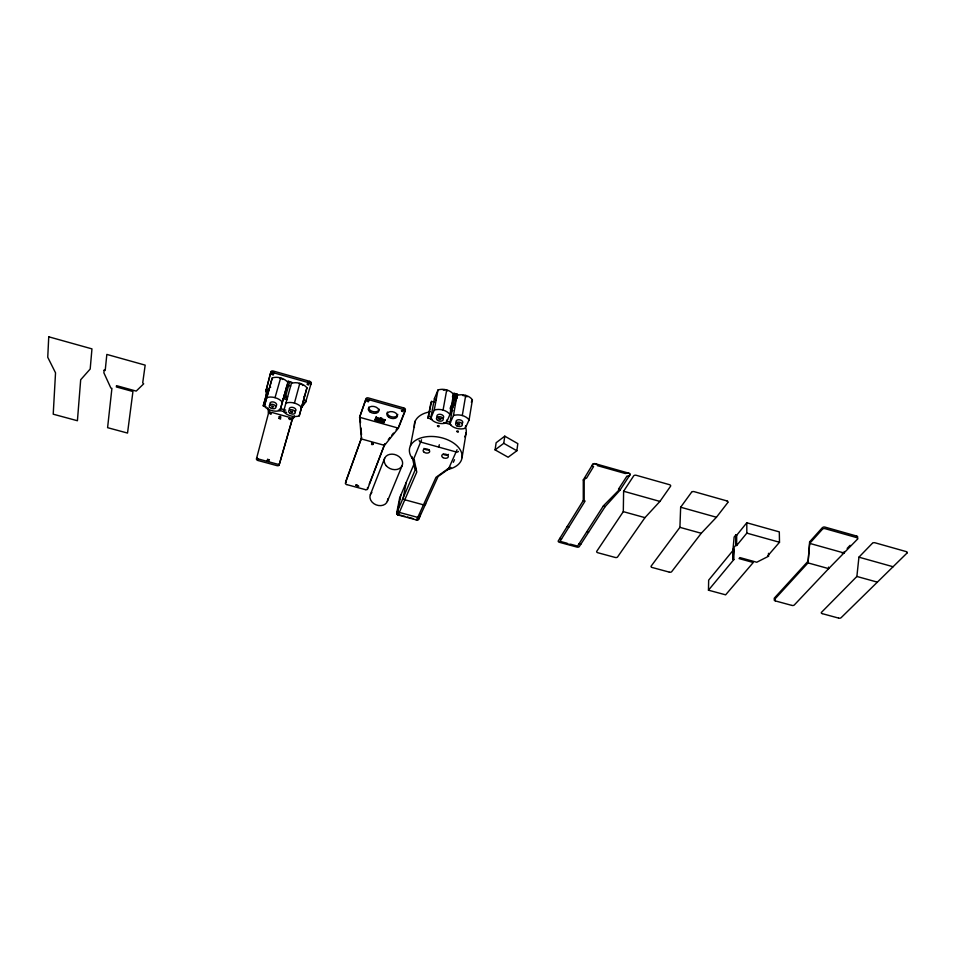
<?xml version="1.0" encoding="UTF-8"?>
<svg xmlns="http://www.w3.org/2000/svg" width="955" height="955" viewBox="0 0 955 955"><rect width="100%" height="100%" fill="white"/><g stroke="black" fill="none" stroke-linecap="round" stroke-linejoin="round"><path stroke-width="1.43" d="M584.185 500.778L584.197 480.198L585.534 478.001L586.454 478.264L593.568 466.577A2.495 1.552 4.9 0 1 592.601 464.584A2.495 1.552 4.9 0 1 595.526 463.855A2.495 1.552 4.9 0 1 597.364 465.622L625.394 473.549A2.495 1.54 3.8 0 1 628.545 473.191A2.495 1.54 3.8 0 1 629.787 475.089A2.495 1.54 3.8 0 1 627.017 476.02L618.482 489.163L619.401 489.426L619.055 489.963L603.488 505.744L577.572 546.093L570.577 544.195A2.328 1.337 5.8 0 1 567.067 543.24L560.048 541.342L585.105 501.029L583.278 500.527L558.293 540.864A1.862 1.074 6.1 0 0 559.439 542.321L576.951 547.072A1.862 1.074 5.6 0 0 579.315 546.57L605.16 506.604L619.962 490.225L629.978 474.838A1.994 1.23 3.8 0 0 628.844 473.202L595.299 463.712A1.994 1.242 4.9 0 0 592.745 464.321L583.278 479.947L583.278 500.527M735.792 535.003L734.132 537.056L733.022 549.113L733.906 549.364L733.846 559.582L732.963 559.344L734.073 547.334L735.744 545.293L735.792 535.003L736.687 535.254L746.798 522.767L779.304 531.887L779.507 542.261L767.629 556.001L768.524 556.252L768.489 553.315M735.744 545.293L736.639 545.544L736.687 535.254M732.963 559.344L733.022 549.113M623.305 511.641L623.615 491.24L633.678 475.888A1.994 1.23 3.5 0 1 636.257 475.292L669.455 484.674A1.994 1.218 2.5 0 1 670.529 486.298L659.929 501.423L644.959 517.646L617.575 556.956A1.862 1.062 4.5 0 1 615.175 557.445L597.842 552.742A1.862 1.062 5 0 1 596.756 551.31L623.305 511.641L644.959 517.646M768.524 556.252L756.754 562.244L739.886 557.589L739.051 558.58L753.256 562.495L725.633 594.834L708.467 590.19L708.658 580.151L733.906 549.364M398.032 515.33L398.104 514.53A1.922 1.11 10.9 0 1 396.707 513.002L399.703 497.794L414.1 463.903M652.11 567.473A1.85 1.039 3.5 0 1 651.167 566.088L679.912 527.351L680.652 507.224L691.551 492.243M775.197 600.874A1.85 0.991 0.6 0 1 774.421 599.561L808.002 562.901L809.649 541.831L822.362 527.649M822.207 613.635A1.85 0.979 -0.4 0 1 821.491 612.334L856.874 576.462L858.927 557.171L872.345 543.311M516.858 450.772L517.813 443.621L504.777 436.16L496.134 442.75L495.096 449.877L508.132 457.242L516.858 450.772L503.763 443.323L495.096 449.877M503.763 443.323L504.777 436.16M454.174 404.98A10.648 6.924 9.8 0 1 453.279 403.881L449.757 423.936A10.78 6.888 9.8 0 0 465.252 428.306L465.67 425.775M462.053 457.636L466.183 432.615M465.252 428.306L469.084 419.973L472.403 399.835A10.648 6.924 9.8 0 0 456.979 395.418L457.481 394.284L453.983 393.281L452.443 396.838M462.292 415.521L465.706 395.382M449.757 423.936L453.47 415.532L456.729 396.886M453.732 397.734L455.487 393.711L454.795 397.614L450.115 408.322L452.097 408.895L456.8 398.187L457.481 394.284M452.801 398.331L453.983 393.281M452.097 408.895L452.563 406.293M455.977 393.854L455.296 397.757L450.617 408.465M416.487 519.484L416.44 520.296L435.993 477.333L448.886 468.105L457.051 449.721M446.248 422.946L449.936 414.542L453.494 394.427A10.672 6.96 10.6 0 0 437.999 389.986L434.441 398.51L430.681 418.541A10.803 6.912 10.5 0 0 446.248 422.946L446.773 420.009M443.072 410.065L446.713 389.938M419.293 516.189L418.779 518.947A1.91 1.54 24 0 1 416.667 519.998L398.247 515.032A1.922 1.552 22.8 0 1 396.707 513.002L415.055 470.17L412.476 457.899M420.463 513.599L419.949 516.38A1.922 1.552 24 0 1 417.836 517.419L399.369 512.441A1.922 1.552 22.9 0 1 397.817 510.4L400.814 495.179M430.681 418.541L434.25 410.089L437.999 389.986M432.293 419.329L427.983 418.111L430.8 403.285L431.576 401.41L434.346 402.198M427.983 418.111L431.576 401.41M406.245 482.406L403.261 497.722A1.946 1.564 23 0 0 404.825 499.775L423.531 504.849A1.946 1.552 24.1 0 0 425.667 503.81M410.411 445.878L415.318 420.94M384.256 421.071L375.518 418.624L375.184 420.152L383.922 422.599L384.746 419.77M383.922 422.599L384.877 419.746L376.127 417.287L375.351 419.388L384.089 421.835L384.877 419.746M375.184 420.152L376.294 416.523M361.742 437.402L345.412 483.051A1.922 1.134 12.6 0 0 346.796 484.603M365.992 398.629L359.605 417.275L361.384 438.942L384.519 445.364L398.414 428.15L404.992 411.474M439.324 444.767L438.608 447.071M421.525 439.801L413.921 458.424L416.786 472.045L398.092 515.33M266.576 396.6L265.944 391.025L270.48 373.286M270.922 371.758L265.944 391.025M263.246 405.851L267.961 389.425L263.246 405.851L265.991 406.615M284.471 394.678L280.042 410.543A10.839 6.673 16 0 1 264.32 406.173L272.223 377.965A10.708 6.721 16.2 0 1 287.861 382.382L288.171 381.236L291.705 382.227L283.575 411.533A10.78 6.661 15.4 0 0 299.225 415.879L306.949 387.766A10.66 6.697 15.6 0 0 291.382 383.373M268.248 392.589L272.223 377.965M256.477 458.746L268.928 411.629L268.618 408.883M301.41 407.666L305.636 402.151L306.042 400.634L303.583 399.942M299.225 415.879L306.949 387.766M279.099 465.061L292.576 418.195L294.247 416.01M294.438 403.094L299.822 383.325M280.042 410.543L288.171 381.236M285.664 396.218L289.687 381.666M275.028 397.662L280.651 377.905M311.211 383.17L305.636 402.151M264.32 406.173L266.827 397.507M267.185 396.265L267.889 393.818M365.646 400.169L359.605 417.275L398.414 428.15M361.384 438.369L345.758 481.547A1.922 1.134 12.6 0 0 346.223 482.633M369.275 484.054L372.701 475.196M373.393 473.405L384.853 443.824L367.591 489.056A1.97 1.158 12.1 0 1 365.431 489.688M370.373 494.63L384.614 458.34M398.724 426.622L405.302 409.934M387.348 501.399L402.222 465.407M471.304 402.234L472.403 399.835M453.339 462.28L454.508 459.725M300.98 407.248L306.042 400.634M292.17 419.723L294.677 416.44M727.734 502.64L716.441 517.252L701.257 533.272L671.711 571.639A1.898 1.062 3 0 1 669.36 572.176M388.303 439.539L390.034 437.402M391.765 435.253L393.496 433.093M396.11 429.857L397.853 427.697M736.639 545.544L746.822 533.129L746.798 522.767M708.467 590.19L733.846 559.582M822.434 529.213L809.709 543.383L808.002 562.901L828.654 568.631L857.53 539.121M807.942 561.349L774.398 598.033A1.85 1.003 0.5 0 0 775.018 599.31M850.117 545.305L847.157 548.433M842.262 553.482L843.241 552.503M906.952 553.124L841.152 617.658A1.898 0.991 -0.7 0 1 838.705 618.136M449.817 468.129L438.082 476.509L418.779 518.947A1.91 1.11 10.3 0 1 416.822 519.556M369.119 400.24L367.341 399.656M307.999 382.191L307.988 383.253M448.969 468.953L448.002 469.347M372.904 443.275L371.602 442.69M273.703 373.56C275.971 372.844 271.411 370.97 272.664 373.238M308.931 383.516L309.396 382.513M272.653 407.176C275.78 406.735 270.014 404.801 272.187 407.033M346.94 484.639L365.252 489.605M398.104 514.53L399.262 514.841M400.408 515.151L402.712 515.772M403.858 516.082L405.004 516.392M407.308 517.013L409.6 517.634M410.745 517.944L413.049 518.553M559.809 538.417L561.576 538.895M579.136 543.67L580.891 544.147M258.507 459.021L277.296 464.118A1.994 1.17 14.8 0 0 279.552 463.569L292.576 418.195L291.108 417.789M356.466 485.629L358.794 486.262M652.468 567.568L669.025 572.057M775.544 600.97L791.588 605.327M822.542 613.731L838.383 618.028M567.21 526.456L569.001 526.945M586.776 531.816L588.543 532.293M258.053 460.513L276.89 465.622A1.994 1.17 14.8 0 0 279.135 465.073M280.233 408.585L285.736 410.125M278.347 410.065L286.584 412.357M270.408 412.035L268.928 411.629L268.498 413.157L267.866 407.654M271.9 412.453L289.628 417.383M603.345 506.09L605.16 506.604M679.912 527.351L701.257 533.272M856.874 576.462L877.263 582.12M380.675 417.753L381.761 418.063M375.96 418.051L384.722 420.51M268.868 390.213L266.385 389.509L266.863 393.687M287.67 396.779L284.16 395.8L287.097 385.068L290.642 386.071M583.278 479.947L584.197 480.198M619.055 489.963L619.962 490.225M623.615 491.24L659.929 501.423M680.652 507.224L716.441 517.252M858.927 557.171L893.104 566.745M283.623 397.077L287.467 398.151M283.193 398.629L287.037 399.703M746.822 533.129L779.507 542.261M403.655 407.916L403.905 407.988A2.041 1.301 11.9 0 1 405.421 409.552M822.84 527.303A1.982 1.146 -1.6 0 1 825.048 527.124L856.647 536.053M428.771 416.249L431.493 417.025M446.474 421.251L450.569 422.408M309.062 382.8L272.832 372.557A2.101 1.325 16.7 0 0 270.743 372.832M856.742 537.617L825.12 528.676A1.994 1.134 -1.6 0 0 822.912 528.867M726.886 500.909L694.166 491.658A1.982 1.206 1.8 0 0 691.981 491.861M443.777 422.576L450.951 424.593M450.318 409.898L452.873 410.626M403.571 407.892L368.415 397.949A2.053 1.313 13.2 0 0 366.302 398.199M309.599 381.308L273.285 371.029A2.101 1.325 16.7 0 0 271.196 371.304M906.2 551.596L875.055 542.798A1.994 1.11 -2.6 0 0 872.834 542.965M453.291 397.185L456.8 398.187M403.583 409.516L368.069 399.476A2.053 1.313 13.2 0 0 365.956 399.739M413.42 459.558L412.727 458.376M415.413 467.556L416.022 470.433M359.963 415.747L360.513 422.552M360.966 427.971L361.515 434.716M844.232 551.536L844.316 553.076L809.709 543.383L809.649 541.831M828.582 567.079L828.654 568.631L794.333 604.945A1.898 1.015 0.2 0 1 791.91 605.434M367.914 487.551A1.958 1.158 12.1 0 1 367.221 488.136M403.667 409.54A2.041 1.301 11.9 0 1 405.111 411.092M397.757 414.41A5.336 3.39 12.2 0 1 391.753 416.858A5.336 3.39 12.2 0 1 387.372 412.118M379.183 409.17A5.36 3.402 12.9 0 1 373.453 411.689A5.36 3.402 12.9 0 1 368.678 407.176M387.766 498.808A9.144 7.354 21.4 0 1 376.103 504.861A9.144 7.354 21.4 0 1 371.877 492.458M465.945 428.461A26.263 16.617 10.4 0 1 464.667 436.829M414.422 427.458A26.263 16.617 10.4 0 1 430.43 411.772M414.41 460.752A26.656 16.474 10.3 0 1 421.692 437.7A26.656 16.474 10.3 0 1 458.985 448.014A26.656 16.474 10.3 0 1 446.689 469.681A9.395 8.106 -57.6 0 0 448.014 469.442M414.47 460.644A9.586 6.804 -89.9 0 1 413.539 459.474M419.138 440.458A2.065 1.6 22.9 0 0 420.821 442.105L456.323 452.013A2.053 1.588 24.8 0 0 458.388 451.417M412.429 458.687A6.327 4.25 87.5 0 1 411.939 457.636M412.274 457.361A1.576 0.716 78.9 0 1 412.214 456.86M450.915 467.496A1.516 0.907 -45.1 0 1 450.653 467.89M450.259 467.329A7.413 5.169 -45.7 0 1 448.826 468.26M443.287 390.106A5.455 3.569 10.6 0 1 444.35 390.129M446.319 390.559A5.455 3.569 10.6 0 1 447.238 390.953M436.089 400.3A10.672 6.96 10.6 0 1 434.441 398.51M439.396 418.588A3.426 2.197 10.5 0 1 437.235 415.234A3.426 2.197 10.5 0 1 442.332 414.995A3.426 2.197 10.5 0 1 442.535 418.433M441.329 418.756A3.426 2.197 10.5 0 1 440.661 418.779M434.25 410.089A10.803 6.912 10.5 0 1 449.936 414.542M462.721 395.513A5.444 3.557 9.8 0 1 464.751 395.836M466.565 396.612A5.444 3.557 9.8 0 1 466.971 396.886M458.472 423.984A3.414 2.185 9.8 0 1 456.311 420.725A3.414 2.185 9.8 0 1 461.277 420.319A3.414 2.185 9.8 0 1 461.862 423.71M453.47 415.532A10.78 6.888 9.8 0 1 469.084 419.973M726.958 500.933A1.982 1.182 0.8 0 1 727.973 502.306M906.51 551.704A1.994 1.098 -3.2 0 1 907.119 552.921M856.993 537.701A1.994 1.122 -2.3 0 1 857.662 538.954M856.886 536.137A1.994 1.122 -2.3 0 1 857.566 537.39M257.898 460.465A1.958 1.146 15.4 0 1 256.418 459.057M258.316 458.961A1.958 1.146 15.4 0 1 256.847 457.564M309.277 382.86A2.089 1.325 15.4 0 1 310.853 384.459M309.683 381.332A2.089 1.325 15.4 0 1 311.258 382.931M299.166 383.695A5.444 3.438 15.6 0 1 301.052 384.352M302.365 385.175A5.444 3.438 15.6 0 1 302.735 385.498M304.49 396.17A10.66 6.697 15.6 0 1 304.024 396.325M289.866 410.316A3.414 2.113 15.4 0 1 290.678 407.451A3.414 2.113 15.4 0 1 295.334 408.74A3.414 2.113 15.4 0 1 294.51 411.617M285.915 403.129A10.78 6.661 15.4 0 1 301.685 407.534M279.588 378.216A5.479 3.438 16.3 0 1 282.883 379.493M270.683 387.241A10.708 6.721 16.2 0 1 270.014 386.489M270.802 405.159A3.438 2.113 16 0 1 271.077 402.139A3.438 2.113 16 0 1 275.816 403.141A3.438 2.113 16 0 1 275.529 406.15M266.505 397.698A10.839 6.673 16 0 1 282.346 402.127M400.599 499.155A1.898 1.122 10.9 0 1 399.703 497.794M429.201 449.626A3.331 2.065 10.6 0 1 423.996 448.361M448.396 454.389A3.319 2.053 10 0 1 443.132 454.126M373.202 444.302C372.283 441.914 370.015 445.675 373.19 444.397M401.47 410.829C404.12 413.324 403.273 408.573 401.47 410.793M267.066 460.931L268.964 461.396L267.066 460.883M269.585 413.372C271.829 416.082 271.829 411.581 269.585 413.312M271.9 374.157C274.121 376.903 274.013 372.366 271.936 374.038M437.474 426.002C439.491 428.7 440.04 423.996 437.474 426.002M48.741 336.805L47.75 357.277L55.533 372.832L53.217 414.195L77.415 420.737L80.686 379.756L90.188 369.024L91.955 348.873L48.741 336.805M278.776 418.326L280.746 418.827L278.8 418.218M438.799 418.779C440.613 421.43 441.544 416.965 438.834 418.66M288.995 418.756C290.809 421.453 291.645 417.168 289.031 418.648M290.929 411.665C292.887 414.41 293.555 409.874 290.929 411.665M267.484 459.439L269.382 459.904L267.496 459.391M456.705 431.421C458.889 434.048 458.997 429.487 456.717 431.35M355.869 485.092L357.755 485.462L355.881 485.045M457.946 424.187C460.167 426.861 460.179 422.134 457.946 424.187M279.194 416.81C281.809 419.364 280.937 414.816 279.206 416.786M307.2 384.125C309.038 386.87 309.886 382.394 307.212 384.065M366.995 401.052C369.728 403.619 368.666 398.796 366.995 401.052M104.143 370.182L103.88 372.82L110.876 388.064L111.914 388.351L107.593 427.673L127.528 433.069L132.936 391.514L116.355 386.942L116.498 385.653L136.207 391.096L143.668 383.838L142.713 382.895L145.172 365.132L106.841 354.424L105.205 370.48L104.143 370.182M388.936 417.383A5.348 3.39 12.2 0 0 397.399 416.225A5.348 3.39 12.2 0 0 390.189 411.653A5.348 3.39 12.2 0 0 388.936 417.383M370.17 412.035A5.36 3.39 12.9 0 0 378.765 411.151A5.36 3.39 12.9 0 0 371.77 406.364A5.36 3.39 12.9 0 0 370.17 412.035M386.19 465.682A9.49 7.461 21.8 0 0 402.007 465.897A9.49 7.461 21.8 0 0 392.027 454.138A9.49 7.461 21.8 0 0 386.19 465.682M437.653 420.391A3.426 2.185 10.5 0 0 443.192 419.687A3.426 2.185 10.5 0 0 438.679 416.726A3.426 2.185 10.5 0 0 437.653 420.391M456.776 425.799A3.426 2.185 9.8 0 0 462.315 425.094A3.426 2.185 9.8 0 0 457.851 422.158A3.426 2.185 9.8 0 0 456.776 425.799M289.807 413.181A3.426 2.113 15.3 0 0 295.262 412.811A3.426 2.113 15.3 0 0 290.821 409.671A3.426 2.113 15.3 0 0 289.807 413.181M270.277 407.63A3.438 2.113 16 0 0 275.888 407.606A3.438 2.113 16 0 0 271.745 404.252A3.438 2.113 16 0 0 270.277 407.63M424.235 452.312A3.331 2.065 10.6 0 0 429.643 451.763A3.331 2.065 10.6 0 0 425.345 448.898A3.331 2.065 10.6 0 0 424.235 452.312M443.072 457.636A3.319 2.053 10 0 0 448.301 456.753A3.319 2.053 10 0 0 443.705 454.138A3.319 2.053 10 0 0 443.072 457.636"/></g></svg>
